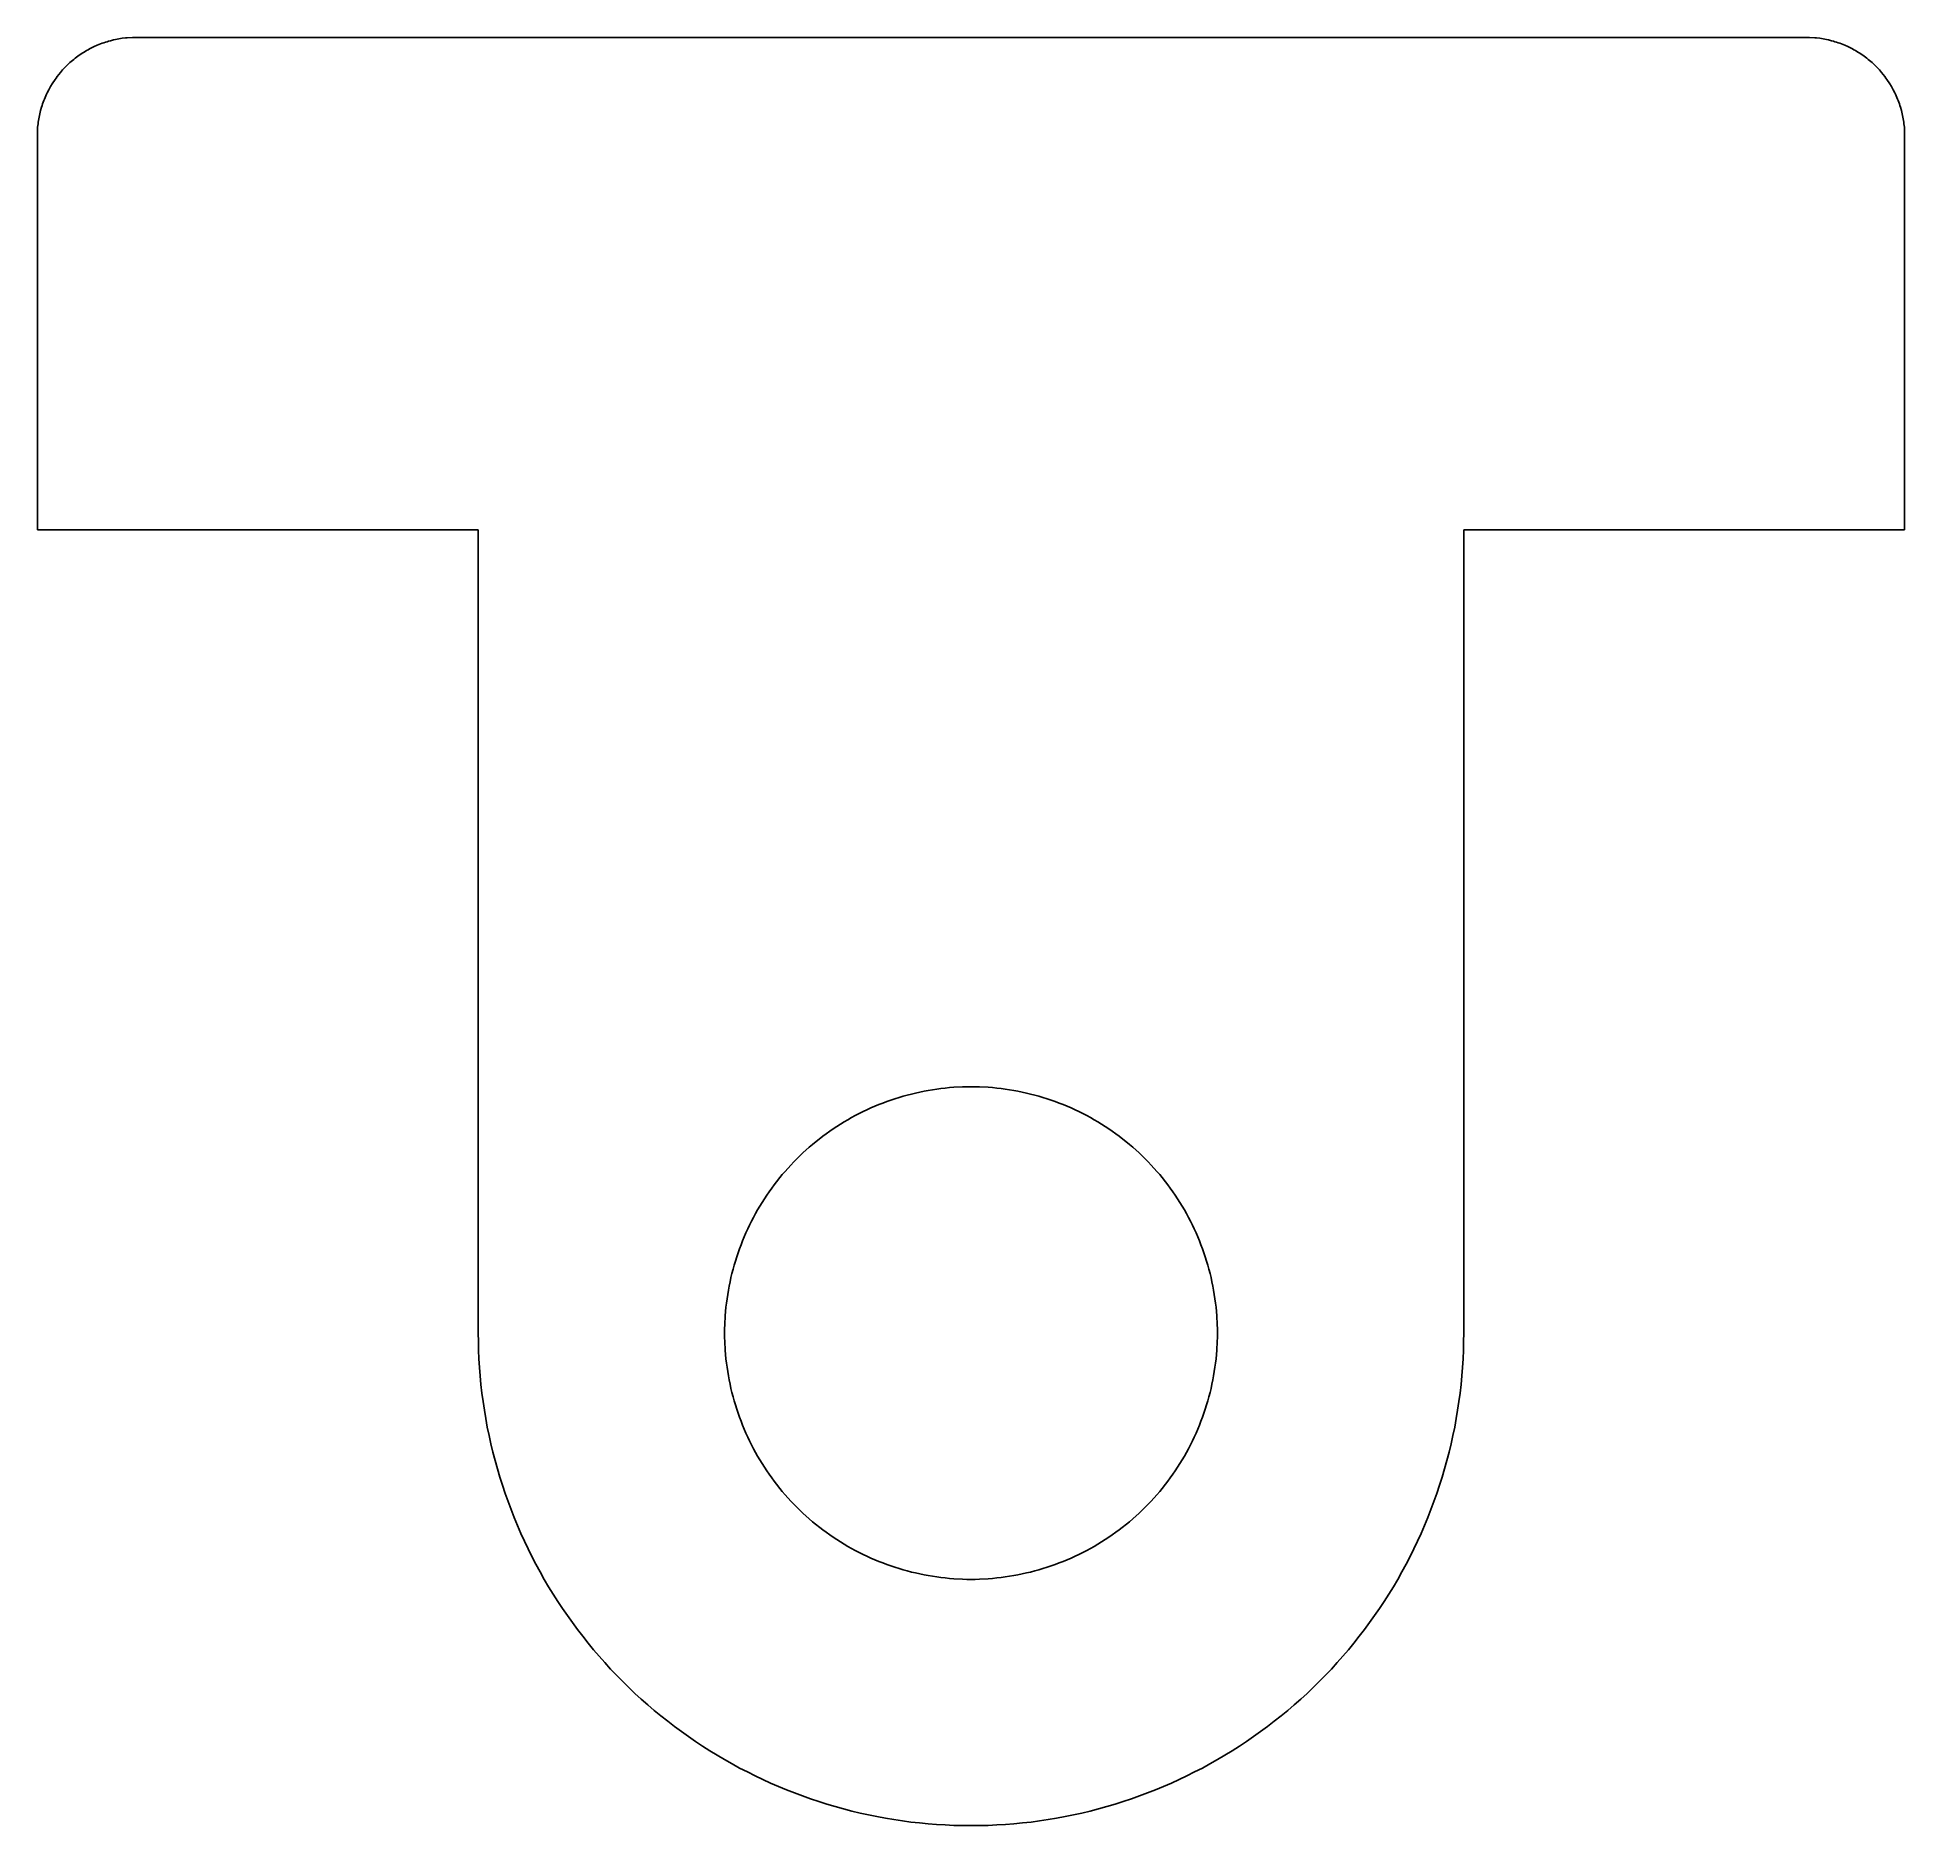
# Model space of a CAD drawing. Header units: metres. Extents: x -9.5 to 9.5, y -5 to 13.2.
import ezdxf

# ---------------------------------------------------------------- set-up
doc = ezdxf.new("R2010")
doc.units = ezdxf.units.M

msp = doc.modelspace()

# ---------------------------------------------------------------- linework, layer by layer
for p, q in [((-8.83301, 13.084), (-8.86621, 13.0703)), ((-8.81738, 13.0898), (-8.83301, 13.084)), ((-8.80078, 13.0957), (-8.81738, 13.0898)), ((-8.78418, 13.1006), (-8.80078, 13.0957)), ((-8.76758, 13.1064), (-8.78418, 13.1006)), ((-8.75098, 13.1113), (-8.76758, 13.1064)), ((-8.7334, 13.1162), (-8.75098, 13.1113)), ((-8.7002, 13.124), (-8.7334, 13.1162)), ((-8.68262, 13.1279), (-8.7002, 13.124)), ((-8.66602, 13.1318), (-8.68262, 13.1279)), ((-8.64844, 13.1348), (-8.66602, 13.1318)), ((-8.63184, 13.1377), (-8.64844, 13.1348)), ((-8.61426, 13.1406), (-8.63184, 13.1377)), ((-8.5791, 13.1445), (-8.61426, 13.1406)), ((-8.5625, 13.1465), (-8.5791, 13.1445)), ((-8.50977, 13.1494), (-8.5625, 13.1465)), ((-8.49219, 13.1494), (-8.50977, 13.1494)), ((-8.47461, 13.1504), (-8.49219, 13.1494)), ((8.47461, 13.1504), (-8.47461, 13.1504)), ((8.49219, 13.1494), (8.47461, 13.1504)), ((8.50977, 13.1494), (8.49219, 13.1494)), ((8.5625, 13.1465), (8.50977, 13.1494)), ((8.5791, 13.1445), (8.5625, 13.1465)), ((8.61426, 13.1406), (8.5791, 13.1445)), ((8.63184, 13.1377), (8.61426, 13.1406)), ((8.64844, 13.1348), (8.63184, 13.1377)), ((8.66602, 13.1318), (8.64844, 13.1348)), ((8.68262, 13.1279), (8.66602, 13.1318)), ((8.7002, 13.124), (8.68262, 13.1279)), ((8.7334, 13.1162), (8.7002, 13.124)), ((8.75098, 13.1113), (8.7334, 13.1162)), ((8.76758, 13.1064), (8.75098, 13.1113)), ((8.78418, 13.1006), (8.76758, 13.1064)), ((8.80078, 13.0957), (8.78418, 13.1006)), ((8.81738, 13.0898), (8.80078, 13.0957)), ((8.83301, 13.084), (8.81738, 13.0898)), ((8.86621, 13.0703), (8.83301, 13.084)), ((-9.14453, 12.8936), (-9.15723, 12.8818)), ((-9.13086, 12.9043), (-9.14453, 12.8936)), ((-9.11816, 12.916), (-9.13086, 12.9043)), ((-9.10449, 12.9268), (-9.11816, 12.916)), ((-9.09082, 12.9385), (-9.10449, 12.9268)), ((-9.07715, 12.9482), (-9.09082, 12.9385)), ((-9.0625, 12.959), (-9.07715, 12.9482)), ((-9.04883, 12.9688), (-9.0625, 12.959)), ((-9.03418, 12.9795), (-9.04883, 12.9688)), ((-9.01953, 12.9883), (-9.03418, 12.9795)), ((-9.00488, 12.998), (-9.01953, 12.9883)), ((-8.99023, 13.0068), (-9.00488, 12.998)), ((-8.97461, 13.0156), (-8.99023, 13.0068)), ((-8.95996, 13.0244), (-8.97461, 13.0156)), ((-8.94434, 13.0332), (-8.95996, 13.0244)), ((-8.89746, 13.0566), (-8.94434, 13.0332)), ((-8.86621, 13.0703), (-8.89746, 13.0566)), ((8.89746, 13.0566), (8.86621, 13.0703)), ((8.94434, 13.0332), (8.89746, 13.0566)), ((8.95996, 13.0244), (8.94434, 13.0332)), ((8.97461, 13.0156), (8.95996, 13.0244)), ((8.99023, 13.0068), (8.97461, 13.0156)), ((9.00488, 12.998), (8.99023, 13.0068)), ((9.01953, 12.9883), (9.00488, 12.998)), ((9.03418, 12.9795), (9.01953, 12.9883)), ((9.04883, 12.9688), (9.03418, 12.9795)), ((9.0625, 12.959), (9.04883, 12.9688)), ((9.07715, 12.9482), (9.0625, 12.959)), ((9.09082, 12.9385), (9.07715, 12.9482)), ((9.10449, 12.9268), (9.09082, 12.9385)), ((9.11816, 12.916), (9.10449, 12.9268)), ((9.13086, 12.9043), (9.11816, 12.916)), ((9.14453, 12.8936), (9.13086, 12.9043)), ((9.15723, 12.8818), (9.14453, 12.8936)), ((-9.29395, 12.7236), (-9.32324, 12.6797)), ((-9.28418, 12.7373), (-9.29395, 12.7236)), ((-9.27344, 12.752), (-9.28418, 12.7373)), ((-9.24121, 12.793), (-9.27344, 12.752)), ((-9.22949, 12.8057), (-9.24121, 12.793)), ((-9.21777, 12.8193), (-9.22949, 12.8057)), ((-9.19434, 12.8447), (-9.21777, 12.8193)), ((-9.15723, 12.8818), (-9.19434, 12.8447)), ((9.19434, 12.8447), (9.15723, 12.8818)), ((9.21777, 12.8193), (9.19434, 12.8447)), ((9.22949, 12.8057), (9.21777, 12.8193)), ((9.24121, 12.793), (9.22949, 12.8057)), ((9.27344, 12.752), (9.24121, 12.793)), ((9.28418, 12.7373), (9.27344, 12.752)), ((9.29395, 12.7236), (9.28418, 12.7373)), ((9.32324, 12.6797), (9.29395, 12.7236)), ((-9.4082, 12.5088), (-9.41504, 12.4922)), ((-9.40234, 12.5244), (-9.4082, 12.5088)), ((-9.39551, 12.541), (-9.40234, 12.5244)), ((-9.38867, 12.5566), (-9.39551, 12.541)), ((-9.38086, 12.5723), (-9.38867, 12.5566)), ((-9.37402, 12.5879), (-9.38086, 12.5723)), ((-9.3584, 12.6191), (-9.37402, 12.5879)), ((-9.34082, 12.6504), (-9.3584, 12.6191)), ((-9.32324, 12.6797), (-9.34082, 12.6504)), ((9.34082, 12.6504), (9.32324, 12.6797)), ((9.3584, 12.6191), (9.34082, 12.6504)), ((9.37402, 12.5879), (9.3584, 12.6191)), ((9.38086, 12.5723), (9.37402, 12.5879)), ((9.38867, 12.5566), (9.38086, 12.5723)), ((9.39551, 12.541), (9.38867, 12.5566)), ((9.40234, 12.5244), (9.39551, 12.541)), ((9.4082, 12.5088), (9.40234, 12.5244)), ((9.41504, 12.4922), (9.4082, 12.5088)), ((-9.45996, 12.3232), (-9.46289, 12.3066)), ((-9.45703, 12.3408), (-9.45996, 12.3232)), ((-9.45312, 12.3584), (-9.45703, 12.3408)), ((-9.44531, 12.3916), (-9.45312, 12.3584)), ((-9.44141, 12.4092), (-9.44531, 12.3916)), ((-9.43164, 12.4424), (-9.44141, 12.4092)), ((-9.42578, 12.459), (-9.43164, 12.4424)), ((-9.4209, 12.4756), (-9.42578, 12.459)), ((-9.41504, 12.4922), (-9.4209, 12.4756)), ((9.4209, 12.4756), (9.41504, 12.4922)), ((9.42578, 12.459), (9.4209, 12.4756)), ((9.43164, 12.4424), (9.42578, 12.459)), ((9.44141, 12.4092), (9.43164, 12.4424)), ((9.44531, 12.3916), (9.44141, 12.4092)), ((9.45312, 12.3584), (9.44531, 12.3916)), ((9.45703, 12.3408), (9.45312, 12.3584)), ((9.45996, 12.3232), (9.45703, 12.3408)), ((9.46289, 12.3066), (9.45996, 12.3232)), ((-9.47168, 12.2373), (-9.47461, 12.1846)), ((-9.47461, 12.1846), (-9.47461, 8.15039)), ((-9.46973, 12.2549), (-9.47168, 12.2373)), ((-9.46777, 12.2715), (-9.46973, 12.2549)), ((-9.46484, 12.2891), (-9.46777, 12.2715)), ((-9.46289, 12.3066), (-9.46484, 12.2891)), ((9.46484, 12.2891), (9.46289, 12.3066)), ((9.46777, 12.2715), (9.46484, 12.2891)), ((9.46973, 12.2549), (9.46777, 12.2715)), ((9.47168, 12.2373), (9.46973, 12.2549)), ((9.47461, 12.1846), (9.47168, 12.2373)), ((9.47461, 8.15039), (9.47461, 12.1846)), ((-9.47461, 8.15039), (-5, 8.15039)), ((-5, 8.15039), (-5, 0)), ((5, 0), (5, 8.15039)), ((5, 8.15039), (9.47461, 8.15039)), ((-0.43457, 2.46191), (-0.390625, 2.46875)), ((-0.390625, 2.46875), (-0.347656, 2.47559)), ((-0.347656, 2.47559), (-0.304688, 2.48145)), ((-0.304688, 2.48145), (-0.261719, 2.48633)), ((-0.261719, 2.48633), (-0.217773, 2.49023)), ((-0.217773, 2.49023), (-0.174805, 2.49414)), ((-0.174805, 2.49414), (-0.086914, 2.49805)), ((-0.086914, 2.49805), (-0.043945, 2.5)), ((-0.043945, 2.5), (0.043945, 2.5)), ((0.043945, 2.5), (0.086914, 2.49805)), ((0.086914, 2.49805), (0.174805, 2.49414)), ((0.174805, 2.49414), (0.217773, 2.49023)), ((0.217773, 2.49023), (0.261719, 2.48633)), ((0.261719, 2.48633), (0.304688, 2.48145)), ((0.304688, 2.48145), (0.347656, 2.47559)), ((0.347656, 2.47559), (0.390625, 2.46875)), ((0.390625, 2.46875), (0.43457, 2.46191)), ((-1.05664, 2.26562), (-1.0166, 2.28418)), ((-1.0166, 2.28418), (-0.976562, 2.30078)), ((-0.976562, 2.30078), (-0.936523, 2.31836)), ((-0.936523, 2.31836), (-0.895508, 2.33398)), ((-0.895508, 2.33398), (-0.855469, 2.34961)), ((-0.855469, 2.34961), (-0.813477, 2.36426)), ((-0.813477, 2.36426), (-0.772461, 2.37793)), ((-0.772461, 2.37793), (-0.730469, 2.39062)), ((-0.730469, 2.39062), (-0.689453, 2.40332)), ((-0.689453, 2.40332), (-0.647461, 2.41504)), ((-0.647461, 2.41504), (-0.604492, 2.42578)), ((-0.604492, 2.42578), (-0.5625, 2.43555)), ((-0.5625, 2.43555), (-0.519531, 2.44531)), ((-0.519531, 2.44531), (-0.476562, 2.4541)), ((-0.476562, 2.4541), (-0.43457, 2.46191)), ((0.43457, 2.46191), (0.476562, 2.4541)), ((0.476562, 2.4541), (0.519531, 2.44531)), ((0.519531, 2.44531), (0.5625, 2.43555)), ((0.5625, 2.43555), (0.604492, 2.42578)), ((0.604492, 2.42578), (0.647461, 2.41504)), ((0.647461, 2.41504), (0.689453, 2.40332)), ((0.689453, 2.40332), (0.730469, 2.39062)), ((0.730469, 2.39062), (0.772461, 2.37793)), ((0.772461, 2.37793), (0.813477, 2.36426)), ((0.813477, 2.36426), (0.855469, 2.34961)), ((0.855469, 2.34961), (0.895508, 2.33398)), ((0.895508, 2.33398), (0.936523, 2.31836)), ((0.936523, 2.31836), (0.976562, 2.30078)), ((0.976562, 2.30078), (1.0166, 2.28418)), ((1.0166, 2.28418), (1.05664, 2.26562)), ((-1.39844, 2.07227), (-1.36133, 2.09668)), ((-1.36133, 2.09668), (-1.3252, 2.12012)), ((-1.3252, 2.12012), (-1.28711, 2.14258)), ((-1.28711, 2.14258), (-1.25, 2.16504)), ((-1.25, 2.16504), (-1.21191, 2.18652)), ((-1.21191, 2.18652), (-1.17383, 2.20703)), ((-1.17383, 2.20703), (-1.13477, 2.22754)), ((-1.13477, 2.22754), (-1.0957, 2.24707)), ((-1.0957, 2.24707), (-1.05664, 2.26562)), ((1.05664, 2.26562), (1.0957, 2.24707)), ((1.0957, 2.24707), (1.13477, 2.22754)), ((1.13477, 2.22754), (1.17383, 2.20703)), ((1.17383, 2.20703), (1.21191, 2.18652)), ((1.21191, 2.18652), (1.25, 2.16504)), ((1.25, 2.16504), (1.28711, 2.14258)), ((1.28711, 2.14258), (1.3252, 2.12012)), ((1.3252, 2.12012), (1.36133, 2.09668)), ((1.36133, 2.09668), (1.39844, 2.07227)), ((-1.64062, 1.88672), (-1.60742, 1.91504)), ((-1.60742, 1.91504), (-1.50488, 1.99707)), ((-1.50488, 1.99707), (-1.46973, 2.02246)), ((-1.46973, 2.02246), (-1.43359, 2.04785)), ((-1.43359, 2.04785), (-1.39844, 2.07227)), ((1.39844, 2.07227), (1.43359, 2.04785)), ((1.43359, 2.04785), (1.46973, 2.02246)), ((1.46973, 2.02246), (1.50488, 1.99707)), ((1.50488, 1.99707), (1.60742, 1.91504)), ((1.60742, 1.91504), (1.64062, 1.88672)), ((-1.82812, 1.70508), (-1.79883, 1.73633)), ((-1.79883, 1.73633), (-1.73633, 1.79883)), ((-1.73633, 1.79883), (-1.70508, 1.82812)), ((-1.70508, 1.82812), (-1.64062, 1.88672)), ((1.64062, 1.88672), (1.70508, 1.82812)), ((1.70508, 1.82812), (1.73633, 1.79883)), ((1.73633, 1.79883), (1.79883, 1.73633)), ((1.79883, 1.73633), (1.82812, 1.70508)), ((-1.99707, 1.50488), (-1.91504, 1.60742)), ((-1.91504, 1.60742), (-1.88672, 1.64062)), ((-1.88672, 1.64062), (-1.82812, 1.70508)), ((1.82812, 1.70508), (1.88672, 1.64062)), ((1.88672, 1.64062), (1.91504, 1.60742)), ((1.91504, 1.60742), (1.99707, 1.50488)), ((-2.12012, 1.3252), (-2.09668, 1.36133)), ((-2.09668, 1.36133), (-2.07227, 1.39844)), ((-2.07227, 1.39844), (-2.04785, 1.43359)), ((-2.04785, 1.43359), (-2.02246, 1.46973)), ((-2.02246, 1.46973), (-1.99707, 1.50488)), ((1.99707, 1.50488), (2.02246, 1.46973)), ((2.02246, 1.46973), (2.04785, 1.43359)), ((2.04785, 1.43359), (2.07227, 1.39844)), ((2.07227, 1.39844), (2.09668, 1.36133)), ((2.09668, 1.36133), (2.12012, 1.3252)), ((-2.22754, 1.13477), (-2.20703, 1.17383)), ((-2.20703, 1.17383), (-2.18652, 1.21191)), ((-2.18652, 1.21191), (-2.16504, 1.25)), ((-2.16504, 1.25), (-2.14258, 1.28711)), ((-2.14258, 1.28711), (-2.12012, 1.3252)), ((2.12012, 1.3252), (2.14258, 1.28711)), ((2.14258, 1.28711), (2.16504, 1.25)), ((2.16504, 1.25), (2.18652, 1.21191)), ((2.18652, 1.21191), (2.20703, 1.17383)), ((2.20703, 1.17383), (2.22754, 1.13477)), ((-2.31836, 0.936523), (-2.30078, 0.976562)), ((-2.30078, 0.976562), (-2.28418, 1.0166)), ((-2.28418, 1.0166), (-2.26562, 1.05664)), ((-2.26562, 1.05664), (-2.24707, 1.0957)), ((-2.24707, 1.0957), (-2.22754, 1.13477)), ((2.22754, 1.13477), (2.24707, 1.0957)), ((2.24707, 1.0957), (2.26562, 1.05664)), ((2.26562, 1.05664), (2.28418, 1.0166)), ((2.28418, 1.0166), (2.30078, 0.976562)), ((2.30078, 0.976562), (2.31836, 0.936523)), ((-2.39062, 0.730469), (-2.37793, 0.772461)), ((-2.37793, 0.772461), (-2.36426, 0.813477)), ((-2.36426, 0.813477), (-2.34961, 0.855469)), ((-2.34961, 0.855469), (-2.33398, 0.895508)), ((-2.33398, 0.895508), (-2.31836, 0.936523)), ((2.31836, 0.936523), (2.33398, 0.895508)), ((2.33398, 0.895508), (2.34961, 0.855469)), ((2.34961, 0.855469), (2.36426, 0.813477)), ((2.36426, 0.813477), (2.37793, 0.772461)), ((2.37793, 0.772461), (2.39062, 0.730469)), ((-2.43555, 0.5625), (-2.42578, 0.604492)), ((-2.42578, 0.604492), (-2.41504, 0.647461)), ((-2.41504, 0.647461), (-2.40332, 0.689453)), ((-2.40332, 0.689453), (-2.39062, 0.730469)), ((2.39062, 0.730469), (2.40332, 0.689453)), ((2.40332, 0.689453), (2.41504, 0.647461)), ((2.41504, 0.647461), (2.42578, 0.604492)), ((2.42578, 0.604492), (2.43555, 0.5625)), ((-2.47559, 0.347656), (-2.46875, 0.390625)), ((-2.46875, 0.390625), (-2.46191, 0.43457)), ((-2.46191, 0.43457), (-2.4541, 0.476562)), ((-2.4541, 0.476562), (-2.44531, 0.519531)), ((-2.44531, 0.519531), (-2.43555, 0.5625)), ((2.43555, 0.5625), (2.44531, 0.519531)), ((2.44531, 0.519531), (2.4541, 0.476562)), ((2.4541, 0.476562), (2.46191, 0.43457)), ((2.46191, 0.43457), (2.46875, 0.390625)), ((2.46875, 0.390625), (2.47559, 0.347656)), ((-2.49414, 0.174805), (-2.49023, 0.217773)), ((-2.49023, 0.217773), (-2.48633, 0.261719)), ((-2.48633, 0.261719), (-2.48145, 0.304688)), ((-2.48145, 0.304688), (-2.47559, 0.347656)), ((2.47559, 0.347656), (2.48145, 0.304688)), ((2.48145, 0.304688), (2.48633, 0.261719)), ((2.48633, 0.261719), (2.49023, 0.217773)), ((2.49023, 0.217773), (2.49414, 0.174805)), ((-5, 0), (-4.99902, -0.086914)), ((-2.5, 0.043945), (-2.49805, 0.086914)), ((-2.5, -0.043945), (-2.5, 0.043945)), ((-2.49805, 0.086914), (-2.49414, 0.174805)), ((2.49414, 0.174805), (2.49805, 0.086914)), ((2.49805, 0.086914), (2.5, 0.043945)), ((2.5, 0.043945), (2.5, -0.043945)), ((4.99902, -0.086914), (5, 0)), ((-4.99902, -0.086914), (-4.99707, -0.174805)), ((-4.99707, -0.174805), (-4.99316, -0.261719)), ((-2.49805, -0.086914), (-2.5, -0.043945)), ((-2.49414, -0.174805), (-2.49805, -0.086914)), ((-2.49023, -0.217773), (-2.49414, -0.174805)), ((2.49414, -0.174805), (2.49023, -0.217773)), ((2.49805, -0.086914), (2.49414, -0.174805)), ((2.5, -0.043945), (2.49805, -0.086914)), ((4.99316, -0.261719), (4.99707, -0.174805)), ((4.99707, -0.174805), (4.99902, -0.086914)), ((-4.99316, -0.261719), (-4.98828, -0.348633)), ((-4.98828, -0.348633), (-4.98145, -0.435547)), ((-2.48633, -0.261719), (-2.49023, -0.217773)), ((-2.48145, -0.304688), (-2.48633, -0.261719)), ((-2.47559, -0.347656), (-2.48145, -0.304688)), ((-2.46875, -0.390625), (-2.47559, -0.347656)), ((2.47559, -0.347656), (2.46875, -0.390625)), ((2.48145, -0.304688), (2.47559, -0.347656)), ((2.48633, -0.261719), (2.48145, -0.304688)), ((2.49023, -0.217773), (2.48633, -0.261719)), ((4.98145, -0.435547), (4.98828, -0.348633)), ((4.98828, -0.348633), (4.99316, -0.261719)), ((-4.98145, -0.435547), (-4.97266, -0.522461)), ((-4.97266, -0.522461), (-4.96289, -0.609375)), ((-2.46191, -0.43457), (-2.46875, -0.390625)), ((-2.4541, -0.476562), (-2.46191, -0.43457)), ((-2.44531, -0.519531), (-2.4541, -0.476562)), ((-2.43555, -0.5625), (-2.44531, -0.519531)), ((-2.42578, -0.604492), (-2.43555, -0.5625)), ((2.43555, -0.5625), (2.42578, -0.604492)), ((2.44531, -0.519531), (2.43555, -0.5625)), ((2.4541, -0.476562), (2.44531, -0.519531)), ((2.46191, -0.43457), (2.4541, -0.476562)), ((2.46875, -0.390625), (2.46191, -0.43457)), ((4.96289, -0.609375), (4.97266, -0.522461)), ((4.97266, -0.522461), (4.98145, -0.435547)), ((-4.96289, -0.609375), (-4.95117, -0.696289)), ((-4.95117, -0.696289), (-4.93848, -0.782227)), ((-2.41504, -0.647461), (-2.42578, -0.604492)), ((-2.40332, -0.689453), (-2.41504, -0.647461)), ((-2.39062, -0.730469), (-2.40332, -0.689453)), ((-2.37793, -0.772461), (-2.39062, -0.730469)), ((2.39062, -0.730469), (2.37793, -0.772461)), ((2.40332, -0.689453), (2.39062, -0.730469)), ((2.41504, -0.647461), (2.40332, -0.689453)), ((2.42578, -0.604492), (2.41504, -0.647461)), ((4.93848, -0.782227), (4.95117, -0.696289)), ((4.95117, -0.696289), (4.96289, -0.609375)), ((-4.93848, -0.782227), (-4.92383, -0.868164)), ((-4.92383, -0.868164), (-4.9082, -0.954102)), ((-2.36426, -0.813477), (-2.37793, -0.772461)), ((-2.34961, -0.855469), (-2.36426, -0.813477)), ((-2.33398, -0.895508), (-2.34961, -0.855469)), ((-2.31836, -0.936523), (-2.33398, -0.895508)), ((-2.30078, -0.976562), (-2.31836, -0.936523)), ((2.31836, -0.936523), (2.30078, -0.976562)), ((2.33398, -0.895508), (2.31836, -0.936523)), ((2.34961, -0.855469), (2.33398, -0.895508)), ((2.36426, -0.813477), (2.34961, -0.855469)), ((2.37793, -0.772461), (2.36426, -0.813477)), ((4.9082, -0.954102), (4.92383, -0.868164)), ((4.92383, -0.868164), (4.93848, -0.782227)), ((-4.9082, -0.954102), (-4.89062, -1.04004)), ((-4.89062, -1.04004), (-4.87207, -1.125)), ((-4.87207, -1.125), (-4.85156, -1.20996)), ((-2.28418, -1.0166), (-2.30078, -0.976562)), ((-2.26562, -1.05664), (-2.28418, -1.0166)), ((-2.24707, -1.0957), (-2.26562, -1.05664)), ((-2.22754, -1.13477), (-2.24707, -1.0957)), ((-2.20703, -1.17383), (-2.22754, -1.13477)), ((2.22754, -1.13477), (2.20703, -1.17383)), ((2.24707, -1.0957), (2.22754, -1.13477)), ((2.26562, -1.05664), (2.24707, -1.0957)), ((2.28418, -1.0166), (2.26562, -1.05664)), ((2.30078, -0.976562), (2.28418, -1.0166)), ((4.85156, -1.20996), (4.87207, -1.125)), ((4.87207, -1.125), (4.89062, -1.04004)), ((4.89062, -1.04004), (4.9082, -0.954102)), ((-4.85156, -1.20996), (-4.83008, -1.29395)), ((-4.83008, -1.29395), (-4.80664, -1.37793)), ((-2.18652, -1.21191), (-2.20703, -1.17383)), ((-2.16504, -1.25), (-2.18652, -1.21191)), ((-2.14258, -1.28711), (-2.16504, -1.25)), ((-2.12012, -1.3252), (-2.14258, -1.28711)), ((-2.09668, -1.36133), (-2.12012, -1.3252)), ((2.12012, -1.3252), (2.09668, -1.36133)), ((2.14258, -1.28711), (2.12012, -1.3252)), ((2.16504, -1.25), (2.14258, -1.28711)), ((2.18652, -1.21191), (2.16504, -1.25)), ((2.20703, -1.17383), (2.18652, -1.21191)), ((4.80664, -1.37793), (4.83008, -1.29395)), ((4.83008, -1.29395), (4.85156, -1.20996)), ((-4.80664, -1.37793), (-4.78125, -1.46191)), ((-4.78125, -1.46191), (-4.75488, -1.54492)), ((-2.07227, -1.39844), (-2.09668, -1.36133)), ((-2.04785, -1.43359), (-2.07227, -1.39844)), ((-2.02246, -1.46973), (-2.04785, -1.43359)), ((-1.99707, -1.50488), (-2.02246, -1.46973)), ((-1.91504, -1.60742), (-1.99707, -1.50488)), ((1.99707, -1.50488), (1.91504, -1.60742)), ((2.02246, -1.46973), (1.99707, -1.50488)), ((2.04785, -1.43359), (2.02246, -1.46973)), ((2.07227, -1.39844), (2.04785, -1.43359)), ((2.09668, -1.36133), (2.07227, -1.39844)), ((4.75488, -1.54492), (4.78125, -1.46191)), ((4.78125, -1.46191), (4.80664, -1.37793)), ((-4.75488, -1.54492), (-4.72754, -1.62793)), ((-4.72754, -1.62793), (-4.69824, -1.70996)), ((-1.88672, -1.64062), (-1.91504, -1.60742)), ((-1.82812, -1.70508), (-1.88672, -1.64062)), ((-1.79883, -1.73633), (-1.82812, -1.70508)), ((1.82812, -1.70508), (1.79883, -1.73633)), ((1.88672, -1.64062), (1.82812, -1.70508)), ((1.91504, -1.60742), (1.88672, -1.64062)), ((4.69824, -1.70996), (4.72754, -1.62793)), ((4.72754, -1.62793), (4.75488, -1.54492)), ((-4.69824, -1.70996), (-4.66797, -1.79199)), ((-4.66797, -1.79199), (-4.63574, -1.87305)), ((-4.63574, -1.87305), (-4.60254, -1.9541)), ((-1.73633, -1.79883), (-1.79883, -1.73633)), ((-1.70508, -1.82812), (-1.73633, -1.79883)), ((-1.64062, -1.88672), (-1.70508, -1.82812)), ((-1.60742, -1.91504), (-1.64062, -1.88672)), ((1.64062, -1.88672), (1.60742, -1.91504)), ((1.70508, -1.82812), (1.64062, -1.88672)), ((1.73633, -1.79883), (1.70508, -1.82812)), ((1.79883, -1.73633), (1.73633, -1.79883)), ((4.60254, -1.9541), (4.63574, -1.87305)), ((4.63574, -1.87305), (4.66797, -1.79199)), ((4.66797, -1.79199), (4.69824, -1.70996)), ((-4.60254, -1.9541), (-4.56738, -2.0332)), ((-4.56738, -2.0332), (-4.53125, -2.11328)), ((-1.50488, -1.99707), (-1.60742, -1.91504)), ((-1.46973, -2.02246), (-1.50488, -1.99707)), ((-1.43359, -2.04785), (-1.46973, -2.02246)), ((-1.39844, -2.07227), (-1.43359, -2.04785)), ((-1.36133, -2.09668), (-1.39844, -2.07227)), ((1.39844, -2.07227), (1.36133, -2.09668)), ((1.43359, -2.04785), (1.39844, -2.07227)), ((1.46973, -2.02246), (1.43359, -2.04785)), ((1.50488, -1.99707), (1.46973, -2.02246)), ((1.60742, -1.91504), (1.50488, -1.99707)), ((4.53125, -2.11328), (4.56738, -2.0332)), ((4.56738, -2.0332), (4.60254, -1.9541)), ((-4.53125, -2.11328), (-4.49414, -2.19141)), ((-4.49414, -2.19141), (-4.45508, -2.26953)), ((-4.45508, -2.26953), (-4.41504, -2.34766)), ((-1.3252, -2.12012), (-1.36133, -2.09668)), ((-1.28711, -2.14258), (-1.3252, -2.12012)), ((-1.25, -2.16504), (-1.28711, -2.14258)), ((-1.21191, -2.18652), (-1.25, -2.16504)), ((-1.17383, -2.20703), (-1.21191, -2.18652)), ((-1.13477, -2.22754), (-1.17383, -2.20703)), ((-1.0957, -2.24707), (-1.13477, -2.22754)), ((-1.05664, -2.26562), (-1.0957, -2.24707)), ((-1.0166, -2.28418), (-1.05664, -2.26562)), ((1.05664, -2.26562), (1.0166, -2.28418)), ((1.0957, -2.24707), (1.05664, -2.26562)), ((1.13477, -2.22754), (1.0957, -2.24707)), ((1.17383, -2.20703), (1.13477, -2.22754)), ((1.21191, -2.18652), (1.17383, -2.20703)), ((1.25, -2.16504), (1.21191, -2.18652)), ((1.28711, -2.14258), (1.25, -2.16504)), ((1.3252, -2.12012), (1.28711, -2.14258)), ((1.36133, -2.09668), (1.3252, -2.12012)), ((4.41504, -2.34766), (4.45508, -2.26953)), ((4.45508, -2.26953), (4.49414, -2.19141)), ((4.49414, -2.19141), (4.53125, -2.11328)), ((-4.41504, -2.34766), (-4.37305, -2.42383)), ((-4.37305, -2.42383), (-4.33008, -2.5)), ((-0.976562, -2.30078), (-1.0166, -2.28418)), ((-0.936523, -2.31836), (-0.976562, -2.30078)), ((-0.895508, -2.33398), (-0.936523, -2.31836)), ((-0.855469, -2.34961), (-0.895508, -2.33398)), ((-0.813477, -2.36426), (-0.855469, -2.34961)), ((-0.772461, -2.37793), (-0.813477, -2.36426)), ((-0.730469, -2.39062), (-0.772461, -2.37793)), ((-0.689453, -2.40332), (-0.730469, -2.39062)), ((-0.647461, -2.41504), (-0.689453, -2.40332)), ((-0.604492, -2.42578), (-0.647461, -2.41504)), ((-0.5625, -2.43555), (-0.604492, -2.42578)), ((-0.519531, -2.44531), (-0.5625, -2.43555)), ((-0.476562, -2.4541), (-0.519531, -2.44531)), ((-0.43457, -2.46191), (-0.476562, -2.4541)), ((-0.390625, -2.46875), (-0.43457, -2.46191)), ((0.43457, -2.46191), (0.390625, -2.46875)), ((0.476562, -2.4541), (0.43457, -2.46191)), ((0.519531, -2.44531), (0.476562, -2.4541)), ((0.5625, -2.43555), (0.519531, -2.44531)), ((0.604492, -2.42578), (0.5625, -2.43555)), ((0.647461, -2.41504), (0.604492, -2.42578)), ((0.689453, -2.40332), (0.647461, -2.41504)), ((0.730469, -2.39062), (0.689453, -2.40332)), ((0.772461, -2.37793), (0.730469, -2.39062)), ((0.813477, -2.36426), (0.772461, -2.37793)), ((0.855469, -2.34961), (0.813477, -2.36426)), ((0.895508, -2.33398), (0.855469, -2.34961)), ((0.936523, -2.31836), (0.895508, -2.33398)), ((0.976562, -2.30078), (0.936523, -2.31836)), ((1.0166, -2.28418), (0.976562, -2.30078)), ((4.33008, -2.5), (4.37305, -2.42383)), ((4.37305, -2.42383), (4.41504, -2.34766)), ((-4.33008, -2.5), (-4.28613, -2.5752)), ((-4.28613, -2.5752), (-4.24023, -2.64941)), ((-4.24023, -2.64941), (-4.19336, -2.72363)), ((-0.347656, -2.47559), (-0.390625, -2.46875)), ((-0.304688, -2.48145), (-0.347656, -2.47559)), ((-0.261719, -2.48633), (-0.304688, -2.48145)), ((-0.217773, -2.49023), (-0.261719, -2.48633)), ((-0.174805, -2.49414), (-0.217773, -2.49023)), ((-0.086914, -2.49805), (-0.174805, -2.49414)), ((-0.043945, -2.5), (-0.086914, -2.49805)), ((0.043945, -2.5), (-0.043945, -2.5)), ((0.086914, -2.49805), (0.043945, -2.5)), ((0.174805, -2.49414), (0.086914, -2.49805)), ((0.217773, -2.49023), (0.174805, -2.49414)), ((0.261719, -2.48633), (0.217773, -2.49023)), ((0.304688, -2.48145), (0.261719, -2.48633)), ((0.347656, -2.47559), (0.304688, -2.48145)), ((0.390625, -2.46875), (0.347656, -2.47559)), ((4.19336, -2.72363), (4.24023, -2.64941)), ((4.24023, -2.64941), (4.28613, -2.5752)), ((4.28613, -2.5752), (4.33008, -2.5)), ((-4.19336, -2.72363), (-4.14551, -2.7959)), ((-4.14551, -2.7959), (-4.0957, -2.86816)), ((4.0957, -2.86816), (4.14551, -2.7959)), ((4.14551, -2.7959), (4.19336, -2.72363)), ((-4.0957, -2.86816), (-4.04492, -2.93848)), ((-4.04492, -2.93848), (-3.99316, -3.00879)), ((-3.99316, -3.00879), (-3.94043, -3.07812)), ((3.94043, -3.07812), (3.99316, -3.00879)), ((3.99316, -3.00879), (4.04492, -2.93848)), ((4.04492, -2.93848), (4.0957, -2.86816)), ((-3.94043, -3.07812), (-3.88574, -3.14648)), ((-3.88574, -3.14648), (-3.83008, -3.21387)), ((-3.83008, -3.21387), (-3.77344, -3.28027)), ((3.77344, -3.28027), (3.83008, -3.21387)), ((3.83008, -3.21387), (3.88574, -3.14648)), ((3.88574, -3.14648), (3.94043, -3.07812)), ((-3.77344, -3.28027), (-3.71582, -3.3457)), ((-3.71582, -3.3457), (-3.65723, -3.41016)), ((-3.65723, -3.41016), (-3.59668, -3.47363)), ((3.59668, -3.47363), (3.65723, -3.41016)), ((3.65723, -3.41016), (3.71582, -3.3457)), ((3.71582, -3.3457), (3.77344, -3.28027)), ((-3.59668, -3.47363), (-3.47363, -3.59668)), ((-3.47363, -3.59668), (-3.41016, -3.65723)), ((3.41016, -3.65723), (3.47363, -3.59668)), ((3.47363, -3.59668), (3.59668, -3.47363)), ((-3.41016, -3.65723), (-3.3457, -3.71582)), ((-3.3457, -3.71582), (-3.28027, -3.77344)), ((-3.28027, -3.77344), (-3.21387, -3.83008)), ((3.21387, -3.83008), (3.28027, -3.77344)), ((3.28027, -3.77344), (3.3457, -3.71582)), ((3.3457, -3.71582), (3.41016, -3.65723)), ((-3.21387, -3.83008), (-3.14648, -3.88574)), ((-3.14648, -3.88574), (-3.07812, -3.94043)), ((-3.07812, -3.94043), (-3.00879, -3.99316)), ((3.00879, -3.99316), (3.07812, -3.94043)), ((3.07812, -3.94043), (3.14648, -3.88574)), ((3.14648, -3.88574), (3.21387, -3.83008)), ((-3.00879, -3.99316), (-2.93848, -4.04492)), ((-2.93848, -4.04492), (-2.86816, -4.0957)), ((-2.86816, -4.0957), (-2.7959, -4.14551)), ((-2.7959, -4.14551), (-2.72363, -4.19336)), ((2.72363, -4.19336), (2.7959, -4.14551)), ((2.7959, -4.14551), (2.86816, -4.0957)), ((2.86816, -4.0957), (2.93848, -4.04492)), ((2.93848, -4.04492), (3.00879, -3.99316)), ((-2.72363, -4.19336), (-2.64941, -4.24023)), ((-2.64941, -4.24023), (-2.5752, -4.28613)), ((-2.5752, -4.28613), (-2.5, -4.33008)), ((-2.5, -4.33008), (-2.42383, -4.37305)), ((2.42383, -4.37305), (2.5, -4.33008)), ((2.5, -4.33008), (2.5752, -4.28613)), ((2.5752, -4.28613), (2.64941, -4.24023)), ((2.64941, -4.24023), (2.72363, -4.19336)), ((-2.42383, -4.37305), (-2.34766, -4.41504)), ((-2.34766, -4.41504), (-2.26953, -4.45508)), ((-2.26953, -4.45508), (-2.19141, -4.49414)), ((-2.19141, -4.49414), (-2.11328, -4.53125)), ((-2.11328, -4.53125), (-2.0332, -4.56738)), ((2.0332, -4.56738), (2.11328, -4.53125)), ((2.11328, -4.53125), (2.19141, -4.49414)), ((2.19141, -4.49414), (2.26953, -4.45508)), ((2.26953, -4.45508), (2.34766, -4.41504)), ((2.34766, -4.41504), (2.42383, -4.37305)), ((-2.0332, -4.56738), (-1.9541, -4.60254)), ((-1.9541, -4.60254), (-1.87305, -4.63574)), ((-1.87305, -4.63574), (-1.79199, -4.66797)), ((-1.79199, -4.66797), (-1.70996, -4.69824)), ((-1.70996, -4.69824), (-1.62793, -4.72754)), ((-1.62793, -4.72754), (-1.54492, -4.75488)), ((1.54492, -4.75488), (1.62793, -4.72754)), ((1.62793, -4.72754), (1.70996, -4.69824)), ((1.70996, -4.69824), (1.79199, -4.66797)), ((1.79199, -4.66797), (1.87305, -4.63574)), ((1.87305, -4.63574), (1.9541, -4.60254)), ((1.9541, -4.60254), (2.0332, -4.56738)), ((-1.54492, -4.75488), (-1.46191, -4.78125)), ((-1.46191, -4.78125), (-1.37793, -4.80664)), ((-1.37793, -4.80664), (-1.29395, -4.83008)), ((-1.29395, -4.83008), (-1.20996, -4.85156)), ((-1.20996, -4.85156), (-1.125, -4.87207)), ((-1.125, -4.87207), (-1.04004, -4.89062)), ((-1.04004, -4.89062), (-0.954102, -4.9082)), ((-0.954102, -4.9082), (-0.868164, -4.92383)), ((-0.868164, -4.92383), (-0.782227, -4.93848)), ((0.782227, -4.93848), (0.868164, -4.92383)), ((0.868164, -4.92383), (0.954102, -4.9082)), ((0.954102, -4.9082), (1.04004, -4.89062)), ((1.04004, -4.89062), (1.125, -4.87207)), ((1.125, -4.87207), (1.20996, -4.85156)), ((1.20996, -4.85156), (1.29395, -4.83008)), ((1.29395, -4.83008), (1.37793, -4.80664)), ((1.37793, -4.80664), (1.46191, -4.78125)), ((1.46191, -4.78125), (1.54492, -4.75488)), ((-0.782227, -4.93848), (-0.696289, -4.95117)), ((-0.696289, -4.95117), (-0.609375, -4.96289)), ((-0.609375, -4.96289), (-0.522461, -4.97266)), ((-0.522461, -4.97266), (-0.435547, -4.98145)), ((-0.435547, -4.98145), (-0.348633, -4.98828)), ((-0.348633, -4.98828), (-0.261719, -4.99316)), ((-0.261719, -4.99316), (-0.174805, -4.99707)), ((-0.174805, -4.99707), (-0.086914, -4.99902)), ((-0.086914, -4.99902), (0, -5)), ((0, -5), (0.086914, -4.99902)), ((0.086914, -4.99902), (0.174805, -4.99707)), ((0.174805, -4.99707), (0.261719, -4.99316)), ((0.261719, -4.99316), (0.348633, -4.98828)), ((0.348633, -4.98828), (0.435547, -4.98145)), ((0.435547, -4.98145), (0.522461, -4.97266)), ((0.522461, -4.97266), (0.609375, -4.96289)), ((0.609375, -4.96289), (0.696289, -4.95117)), ((0.696289, -4.95117), (0.782227, -4.93848))]:
    msp.add_line(p, q)

doc.saveas('drawing.dxf')
